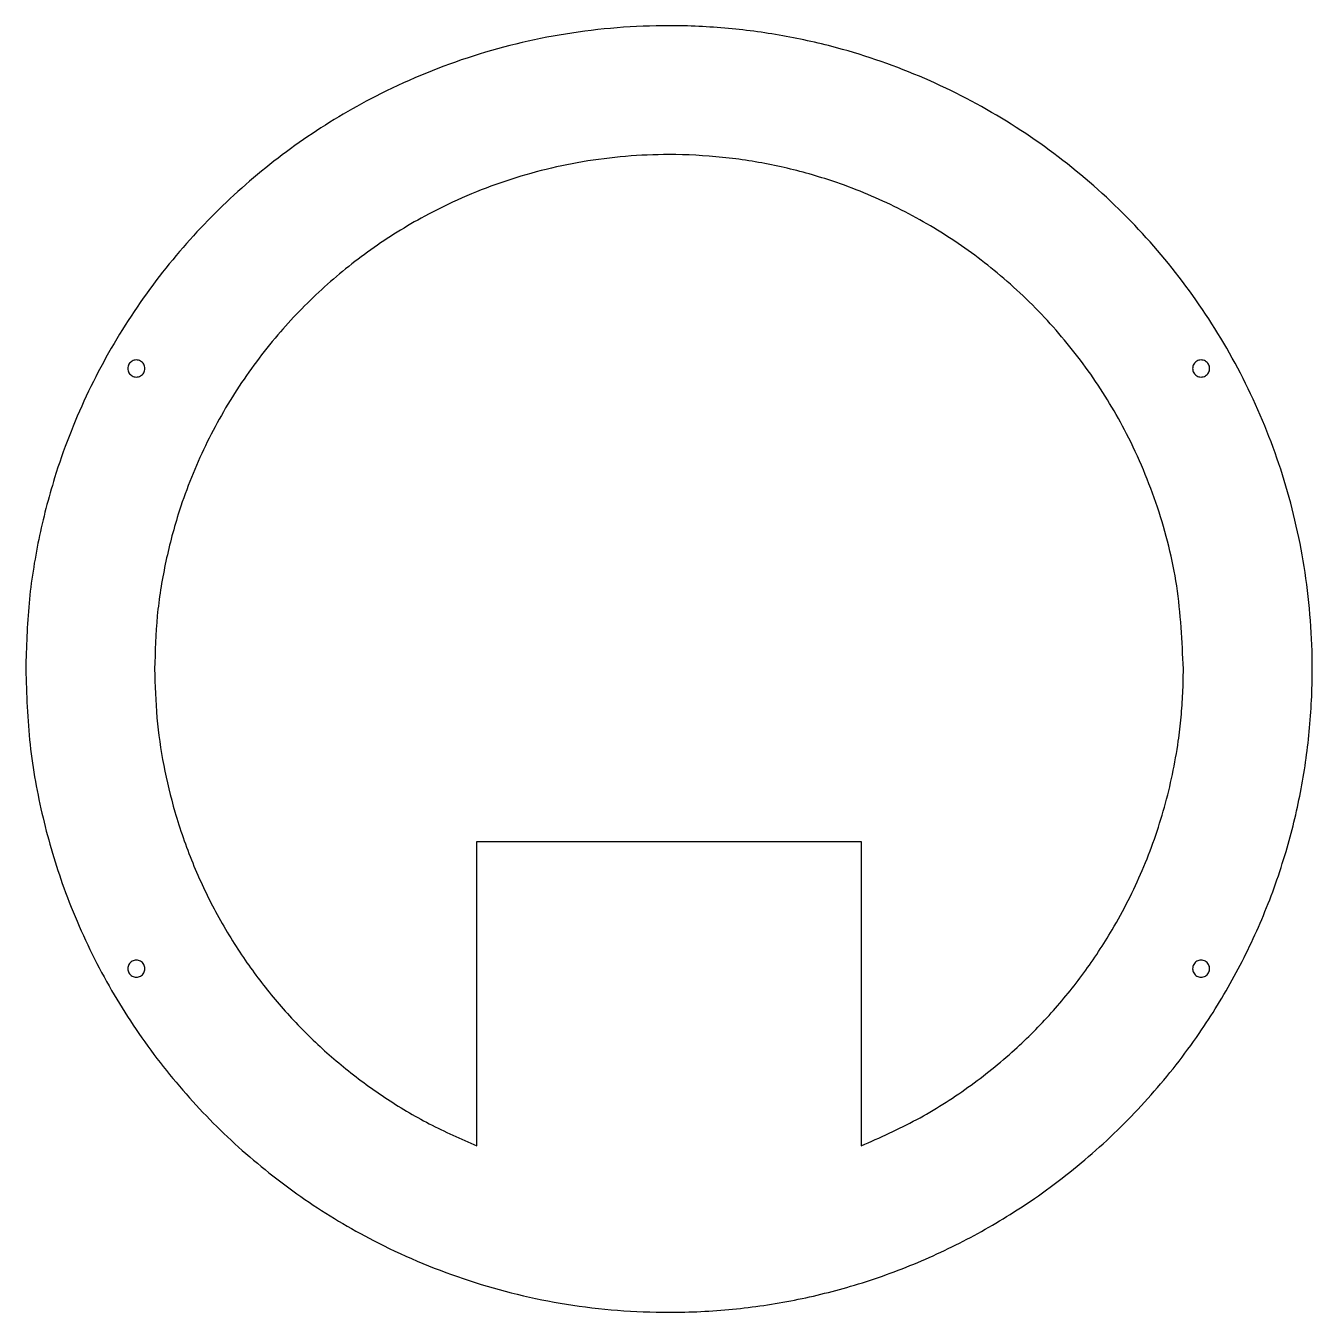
# Model space of a CAD drawing. Extents: x 0 to 200, y 0 to 200.
import ezdxf

# ---------------------------------------------------------------- set-up
doc = ezdxf.new("R2010")
doc.units = 0
doc.layers.add('Capa_1', color=7, linetype='CONTINUOUS')

msp = doc.modelspace()

# ---------------------------------------------------------------- linework, layer by layer
at = {"layer": 'Capa_1', "color": 7}
for p, q in [((16.024134, 146.630201), (16.024134, 146.630201)), ((181.250496, 146.630201), (181.250496, 146.630201)), ((0.176388, 99.999998), (0.176388, 99.999998)), ((70.176121, 26.01708), (70.176121, 73.227015)), ((70.176121, 73.227015), (129.823678, 73.227015)), ((129.823678, 73.227015), (129.823678, 26.003851)), ((16.024134, 53.496876), (16.024134, 53.496876)), ((181.250496, 53.496876), (181.250496, 53.496876))]:
    msp.add_line(p, q, dxfattribs=at)
for points, knots in [([(0.176388, 99.999998), (0.274991, 103.407652), (0.470336, 110.158589), (2.04267, 120.101313), (4.80825, 130.92317), (9.274295, 142.420092), (15.813044, 154.219475), (23.752758, 164.877937), (32.911483, 174.297053), (43.127044, 182.392733), (55.010984, 189.517455), (68.645544, 195.231292), (84.005352, 198.980803), (97.705486, 200.067585), (109.177498, 199.547129), (118.184834, 198.309612), (128.740207, 195.869699), (140.604786, 191.600608), (153.274255, 184.835931), (164.759429, 176.407457), (174.906358, 166.48583), (183.564488, 155.236341), (190.595048, 142.789141), (195.828545, 129.296424), (199.091182, 114.915805), (200.063191, 101.76687), (199.516788, 90.333274), (198.144109, 80.858681), (195.808399, 71.288072), (192.416984, 61.708277), (187.888161, 52.24378), (182.120575, 42.858739), (174.990086, 33.740437), (166.405526, 25.139253), (157.32594, 18.010626), (148.009455, 12.254016), (138.647729, 7.735252), (129.095303, 4.306226), (119.462912, 1.913524), (109.831253, 0.493791), (97.976193, -0.082615), (84.156284, 1.003314), (68.932723, 4.682645), (55.559201, 10.228353), (44.023442, 17.026194), (34.193687, 24.598821), (25.31411, 33.374858), (17.519869, 43.278118), (10.961592, 54.222498), (6.026592, 65.513923), (2.645036, 76.929747), (0.565692, 88.315498), (0.307071, 96.077696), (0.176388, 99.999998)], [0, 0, 0, 0, 10.218507, 20.243979, 30.120875, 43.687662, 57.117881, 70.472668, 83.439908, 96.423108, 109.465831, 124.893708, 140.589028, 156.704444, 165.932746, 175.000158, 183.940125, 198.3952, 212.683914, 226.882057, 240.989453, 255.118983, 269.327823, 283.73102, 298.381822, 313.407149, 323.129254, 332.674706, 342.082206, 352.640719, 363.102881, 373.500655, 385.629636, 397.741729, 409.870167, 420.173753, 430.539792, 440.999179, 450.563896, 460.270117, 470.158416, 486.121418, 501.670769, 516.955363, 529.376658, 541.740538, 554.08511, 566.737303, 579.446585, 592.261809, 603.593199, 615.106132, 626.86614, 626.86614, 626.86614, 626.86614]), ([(179.823874, 100.000091), (179.625993, 104.312679), (179.235399, 112.825235), (176.107626, 125.141493), (171.502006, 136.165087), (165.640931, 145.853997), (158.891955, 154.239283), (151.234094, 161.509889), (142.838933, 167.623741), (133.850914, 172.556425), (124.954662, 176.033709), (116.38599, 178.281813), (108.28295, 179.541945), (98.289862, 180.054146), (86.636136, 179.087603), (73.837234, 175.81546), (62.853013, 170.980132), (53.625649, 165.226348), (45.971478, 159.032147), (38.956266, 151.772296), (32.745288, 143.450507), (27.53855, 134.097404), (23.949099, 124.938475), (21.703868, 116.259029), (20.417072, 108.218209), (20.257194, 102.756981), (20.176486, 100.000091)], [0, 0, 0, 0, 12.923079, 25.508679, 37.879779, 48.648984, 59.369106, 70.078258, 80.232292, 90.442961, 100.752533, 108.803111, 116.975957, 125.308611, 138.775336, 151.881372, 164.763657, 174.614457, 184.426314, 194.22829, 204.827415, 215.485502, 226.25017, 234.238697, 242.348086, 250.615059, 250.615059, 250.615059, 250.615059]), ([(16.024134, 146.630201), (16.032957, 146.746028), (16.050531, 146.976723), (16.189412, 147.299572), (16.400704, 147.576948), (16.678453, 147.789628), (17.001202, 147.923356), (17.347751, 147.969103), (17.694267, 147.923356), (18.017116, 147.789628), (18.294492, 147.576948), (18.507173, 147.299571), (18.640901, 146.976723), (18.686648, 146.630201), (18.640901, 146.283679), (18.507173, 145.960831), (18.294492, 145.683454), (18.017116, 145.470774), (17.694267, 145.337046), (17.347751, 145.291299), (17.001202, 145.337046), (16.678453, 145.470774), (16.400704, 145.683454), (16.189412, 145.96083), (16.050531, 146.283679), (16.032957, 146.514374), (16.024134, 146.630201)], [0, 0, 0, 0, 0.346488, 0.690109, 1.036597, 1.383086, 1.726706, 2.073195, 2.419683, 2.763304, 3.109792, 3.45628, 3.799901, 4.146389, 4.492877, 4.836498, 5.182986, 5.529474, 5.873095, 6.219583, 6.566071, 6.909692, 7.25618, 7.602669, 7.94629, 8.292778, 8.292778, 8.292778, 8.292778]), ([(181.250496, 146.630201), (181.25932, 146.746028), (181.276894, 146.976723), (181.415774, 147.299572), (181.627066, 147.576948), (181.904815, 147.789628), (182.227564, 147.923356), (182.574113, 147.969103), (182.920629, 147.923356), (183.243479, 147.789628), (183.520855, 147.576948), (183.733535, 147.299571), (183.867263, 146.976723), (183.91301, 146.630201), (183.867263, 146.283679), (183.733535, 145.960831), (183.520855, 145.683454), (183.243479, 145.470774), (182.920629, 145.337046), (182.574113, 145.291299), (182.227564, 145.337046), (181.904815, 145.470774), (181.627066, 145.683454), (181.415774, 145.96083), (181.276894, 146.283679), (181.25932, 146.514374), (181.250496, 146.630201)], [0, 0, 0, 0, 0.346488, 0.690109, 1.036597, 1.383086, 1.726706, 2.073195, 2.419683, 2.763304, 3.109792, 3.45628, 3.799901, 4.146389, 4.492877, 4.836498, 5.182986, 5.529474, 5.873095, 6.219583, 6.566071, 6.909692, 7.25618, 7.602669, 7.94629, 8.292778, 8.292778, 8.292778, 8.292778]), ([(20.176486, 100.000091), (20.246976, 97.476698), (20.387092, 92.460808), (21.488212, 85.042845), (23.291358, 77.486779), (25.946777, 69.86536), (29.515326, 62.282549), (33.72977, 55.322778), (38.480733, 49.001441), (43.675782, 43.319521), (49.463868, 38.0967), (55.836706, 33.412265), (62.747768, 29.264537), (67.689295, 27.104246), (70.176121, 26.01708)], [0, 0, 0, 0, 7.567486, 15.042316, 22.447422, 30.846946, 39.205558, 47.544744, 55.210768, 62.892557, 70.606635, 78.559693, 86.589807, 94.725008, 94.725008, 94.725008, 94.725008]), ([(129.823678, 26.003851), (132.732868, 27.293151), (138.509217, 29.853126), (146.472643, 34.931248), (153.433918, 40.525115), (159.408195, 46.529131), (164.480013, 52.764377), (169.320646, 60.112509), (173.650649, 68.68248), (177.10748, 78.519941), (178.797842, 86.567662), (179.495956, 92.509454), (179.770859, 96.242545), (179.806162, 98.744694), (179.823874, 100.000091)], [0, 0, 0, 0, 9.534881, 18.932008, 28.234738, 36.277591, 44.295806, 52.307354, 62.633338, 73.016897, 83.504726, 87.221906, 90.961868, 94.727764, 94.727764, 94.727764, 94.727764]), ([(16.024134, 53.496876), (16.032957, 53.612703), (16.050531, 53.843399), (16.189412, 54.166247), (16.400704, 54.443623), (16.678453, 54.656303), (17.001202, 54.790031), (17.347751, 54.835778), (17.694267, 54.790031), (18.017116, 54.656303), (18.294492, 54.443623), (18.507173, 54.166247), (18.640901, 53.843399), (18.686648, 53.496876), (18.640901, 53.150354), (18.507173, 52.827506), (18.294492, 52.550129), (18.017116, 52.337449), (17.694267, 52.203721), (17.347751, 52.157974), (17.001202, 52.203721), (16.678453, 52.337449), (16.400704, 52.550129), (16.189412, 52.827506), (16.050531, 53.150354), (16.032957, 53.381049), (16.024134, 53.496876)], [0, 0, 0, 0, 0.346488, 0.690109, 1.036597, 1.383086, 1.726706, 2.073195, 2.419683, 2.763304, 3.109792, 3.45628, 3.799901, 4.146389, 4.492877, 4.836498, 5.182986, 5.529474, 5.873095, 6.219583, 6.566071, 6.909692, 7.25618, 7.602669, 7.94629, 8.292778, 8.292778, 8.292778, 8.292778]), ([(181.250496, 53.496876), (181.25932, 53.612703), (181.276894, 53.843399), (181.415774, 54.166247), (181.627066, 54.443623), (181.904815, 54.656303), (182.227564, 54.790031), (182.574113, 54.835778), (182.920629, 54.790031), (183.243479, 54.656303), (183.520855, 54.443623), (183.733535, 54.166247), (183.867263, 53.843399), (183.91301, 53.496876), (183.867263, 53.150354), (183.733535, 52.827506), (183.520855, 52.550129), (183.243479, 52.337449), (182.920629, 52.203721), (182.574113, 52.157974), (182.227564, 52.203721), (181.904815, 52.337449), (181.627066, 52.550129), (181.415774, 52.827506), (181.276894, 53.150354), (181.25932, 53.381049), (181.250496, 53.496876)], [0, 0, 0, 0, 0.346488, 0.690109, 1.036597, 1.383086, 1.726706, 2.073195, 2.419683, 2.763304, 3.109792, 3.45628, 3.799901, 4.146389, 4.492877, 4.836498, 5.182986, 5.529474, 5.873095, 6.219583, 6.566071, 6.909692, 7.25618, 7.602669, 7.94629, 8.292778, 8.292778, 8.292778, 8.292778])]:
    msp.add_open_spline(points, degree=3, knots=knots, dxfattribs=at)

doc.saveas('drawing.dxf')
